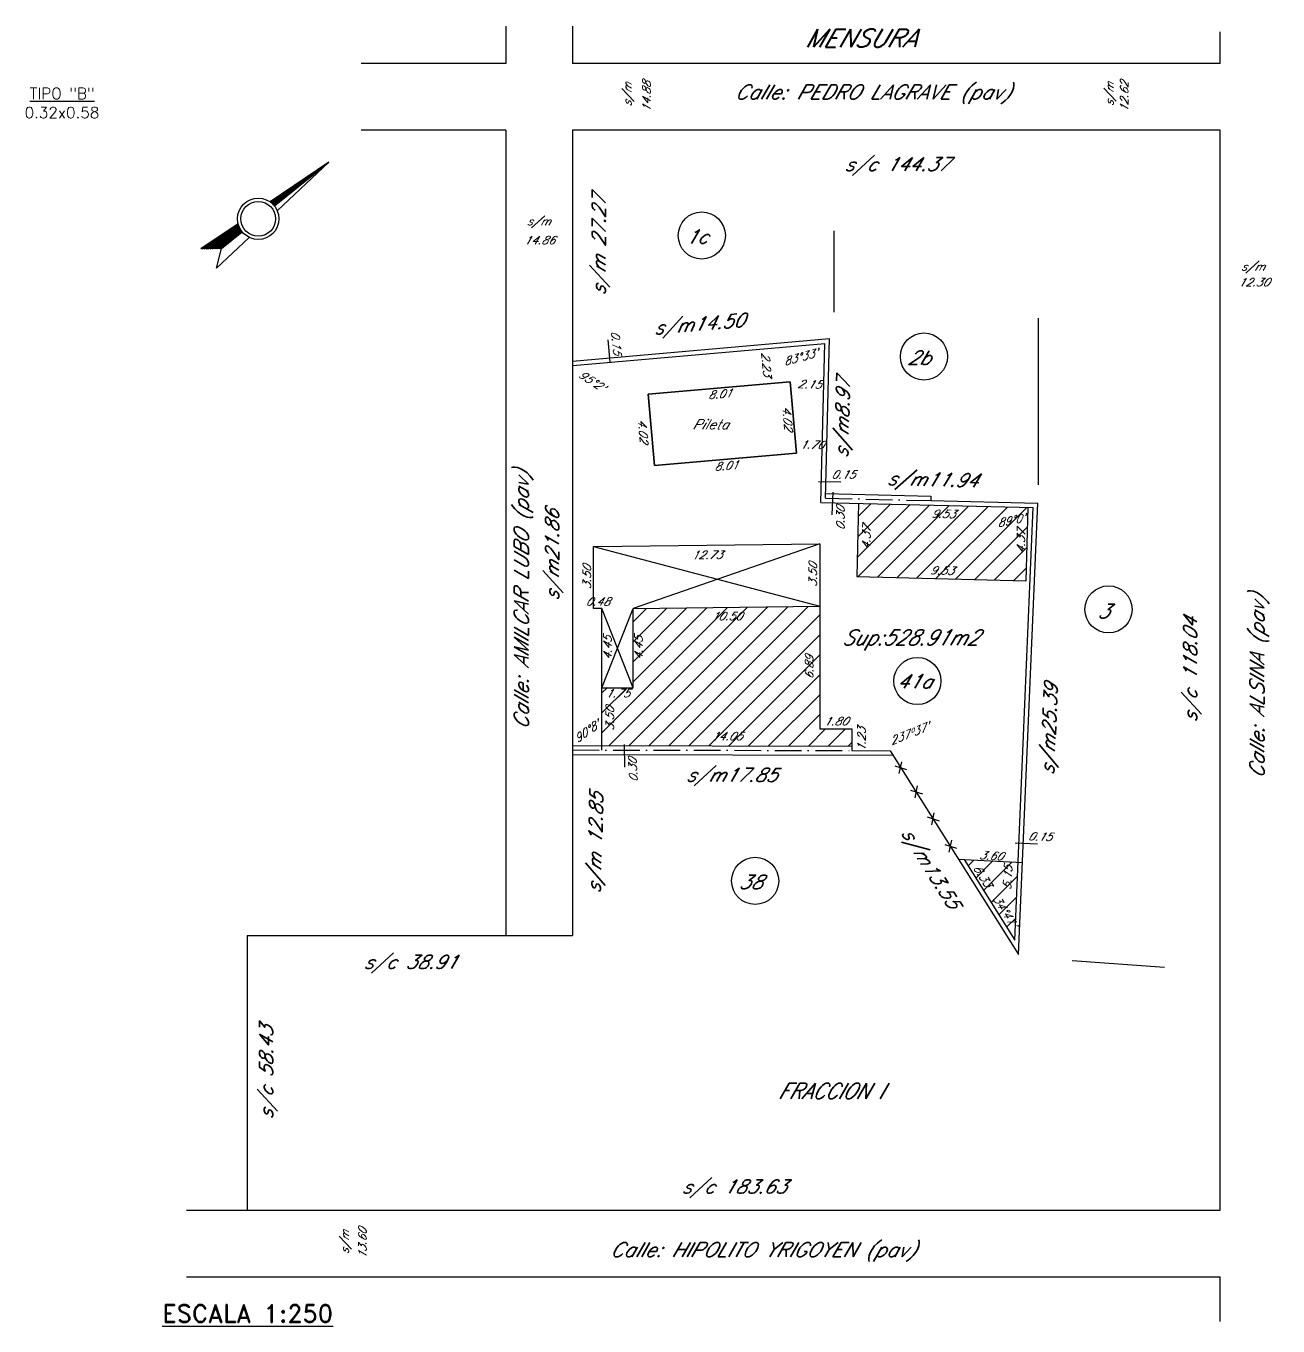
# Model space of a CAD drawing. Extents: x -151 to 409, y 412 to 712.
# Drawn here: x -150.5 to 131, y 415.8 to 708.2 of the extents above; entities that cross this region are included whole.
import ezdxf

# ---------------------------------------------------------------- set-up
doc = ezdxf.new("R2010")
doc.units = 0
doc.linetypes.add('ACAD_ISO10W100', pattern=[18, 12, -3, 0, -3])
doc.layers.get('0').update_dxf_attribs({"linetype": 'CONTINUOUS'})
doc.layers.get('Defpoints').update_dxf_attribs({"linetype": 'CONTINUOUS'})
for name, color, linetype in [('01', 1, 'CONTINUOUS'), ('02', 2, 'CONTINUOUS'), ('03', 3, 'CONTINUOUS'), ('05', 7, 'CONTINUOUS'), ('06', 5, 'CONTINUOUS'), ('Accesiones 0', 1, 'CONTINUOUS'), ('CARATULA', 7, 'CONTINUOUS'), ('cotas edificio', 3, 'CONTINUOUS'), ('Mensura', 7, 'CONTINUOUS')]:
    doc.layers.add(name, color=color, linetype=linetype)
doc.styles.add('ROMAND', font='romand.shx', dxfattribs={"height": 4})
doc.styles.add('ROMANS', font='romans.shx', dxfattribs={"oblique": 30})
doc.dimstyles.new('edificio 250', dxfattribs={"dimtxt": 1.8, "dimasz": 0.18, "dimexe": 0.18, "dimexo": 0.0625, "dimgap": 0, "dimtad": 0, "dimlfac": 0.25, "dimzin": 0, "dimdsep": 46, "dimtxsty": 'ROMANS', "dimblk": 'NONE', "dimcen": 0.09, "dimse1": 1, "dimse2": 1, "dimsd1": 1, "dimsd2": 1, "dimclrd": 2, "dimclre": 1, "dimclrt": 3, "dimaunit": 1, "dimadec": 1, "dimazin": 0, "dimtfac": 1, "dimtix": 1, "dimtofl": 0, "dimtmove": 2, "dimatfit": 3, "dimfxl": 0.18, "dimtolj": 1, "dimtzin": 0, "dimlwd": -1, "dimarcsym": 0})
doc.dimstyles.new('mensura 250', dxfattribs={"dimtxt": 3, "dimasz": 0.18, "dimexe": 0.18, "dimexo": 0.0625, "dimgap": 0, "dimtad": 0, "dimlfac": 0.25, "dimzin": 0, "dimdsep": 46, "dimtxsty": 'ROMANS', "dimblk": 'NONE', "dimcen": 0.09, "dimse1": 1, "dimse2": 1, "dimsd1": 1, "dimsd2": 1, "dimclrd": 2, "dimclre": 1, "dimclrt": 7, "dimaunit": 1, "dimadec": 1, "dimazin": 0, "dimtfac": 1, "dimtix": 1, "dimtofl": 0, "dimtmove": 2, "dimatfit": 3, "dimfxl": 0.18, "dimtolj": 1, "dimtzin": 0, "dimlwd": -1, "dimarcsym": 0})

# ---------------------------------------------------------------- blocks, each defined once
blk = doc.blocks.new('*X20')
at = {"color": 0}
for p, q in [((33.885, 36.926), (34.729, 37.77)), ((33.904, 36.909), (34.967, 37.972)), ((34.705, 37.703), (34.68, 37.728)), ((34.701, 37.742), (34.699, 37.744)), ((34.74, 37.738), (34.718, 37.76)), ((34.776, 37.773), (34.756, 37.793)), ((34.811, 37.809), (34.795, 37.825)), ((34.847, 37.844), (34.833, 37.858)), ((34.882, 37.879), (34.871, 37.89)), ((34.917, 37.915), (34.909, 37.923)), ((34.953, 37.95), (34.947, 37.955)), ((34.988, 37.985), (34.986, 37.988)), ((33.866, 36.942), (34.492, 37.568)), ((34.383, 37.424), (34.355, 37.451)), ((34.422, 37.42), (34.392, 37.45)), ((34.418, 37.459), (34.393, 37.484)), ((34.458, 37.455), (34.427, 37.485)), ((34.454, 37.494), (34.432, 37.517)), ((34.493, 37.491), (34.463, 37.521)), ((34.489, 37.53), (34.47, 37.549)), ((34.528, 37.526), (34.498, 37.556)), ((34.524, 37.565), (34.508, 37.582)), ((34.564, 37.561), (34.533, 37.592)), ((34.56, 37.6), (34.546, 37.614)), ((34.599, 37.597), (34.569, 37.627)), ((34.595, 37.636), (34.584, 37.647)), ((34.634, 37.632), (34.604, 37.662)), ((34.631, 37.671), (34.623, 37.679)), ((34.67, 37.667), (34.642, 37.695)), ((34.666, 37.706), (34.661, 37.712)), ((33.824, 36.971), (34.017, 37.164)), ((33.846, 36.957), (34.255, 37.366)), ((34.012, 37.123), (33.992, 37.143)), ((34.065, 37.105), (34.021, 37.15)), ((34.047, 37.158), (34.03, 37.175)), ((34.1, 37.141), (34.056, 37.185)), ((34.083, 37.194), (34.069, 37.208)), ((34.104, 37.102), (34.074, 37.132)), ((34.136, 37.176), (34.091, 37.22)), ((34.118, 37.229), (34.107, 37.24)), ((34.139, 37.137), (34.109, 37.167)), ((34.171, 37.211), (34.127, 37.256)), ((34.175, 37.172), (34.144, 37.203)), ((34.153, 37.265), (34.145, 37.273)), ((34.206, 37.247), (34.164, 37.289)), ((34.21, 37.208), (34.18, 37.238)), ((34.189, 37.3), (34.183, 37.305)), ((34.242, 37.282), (34.202, 37.321)), ((34.245, 37.243), (34.215, 37.273)), ((34.224, 37.335), (34.221, 37.338)), ((34.277, 37.318), (34.241, 37.354)), ((34.281, 37.278), (34.25, 37.309)), ((34.312, 37.353), (34.279, 37.386)), ((34.316, 37.314), (34.286, 37.344)), ((34.348, 37.388), (34.317, 37.419)), ((34.352, 37.349), (34.321, 37.379)), ((34.387, 37.384), (34.357, 37.415)), ((33.87, 36.982), (33.839, 37.013)), ((33.888, 36.929), (33.844, 36.973)), ((33.906, 37.017), (33.878, 37.045)), ((33.923, 36.964), (33.879, 37.008)), ((33.927, 36.925), (33.897, 36.955)), ((33.959, 36.999), (33.915, 37.044)), ((33.941, 37.052), (33.916, 37.078)), ((33.963, 36.96), (33.932, 36.991)), ((33.994, 37.035), (33.95, 37.079)), ((33.976, 37.088), (33.954, 37.11)), ((33.998, 36.996), (33.968, 37.026)), ((34.03, 37.07), (33.985, 37.114)), ((34.033, 37.031), (34.003, 37.061)), ((34.069, 37.066), (34.038, 37.097)), ((32.491, 35.779), (33.068, 36.356)), ((32.532, 35.784), (33.148, 36.4)), ((32.573, 35.79), (33.159, 36.376)), ((32.613, 35.795), (33.171, 36.353)), ((32.654, 35.801), (33.184, 36.33)), ((32.695, 35.806), (33.198, 36.309)), ((32.736, 35.812), (33.213, 36.289)), ((32.777, 35.817), (33.229, 36.269)), ((32.987, 36.239), (32.961, 36.265)), ((33.04, 36.222), (32.995, 36.266)), ((33.022, 36.275), (32.999, 36.297)), ((33.075, 36.257), (33.031, 36.301)), ((33.057, 36.31), (33.037, 36.33)), ((33.11, 36.292), (33.066, 36.336)), ((33.093, 36.345), (33.075, 36.362)), ((33.128, 36.239), (33.084, 36.283)), ((33.146, 36.328), (33.101, 36.372)), ((33.128, 36.381), (33.114, 36.395)), ((33.163, 36.275), (33.119, 36.319)), ((33.151, 36.393), (33.137, 36.407)), ((33.181, 36.222), (33.137, 36.266)), ((33.193, 36.315), (33.154, 36.354)), ((33.216, 36.257), (33.172, 36.301)), ((32.45, 35.773), (32.831, 36.154)), ((32.668, 35.921), (32.624, 35.965)), ((32.651, 35.974), (32.636, 35.989)), ((32.704, 35.956), (32.659, 36.001)), ((32.686, 36.009), (32.674, 36.021)), ((32.739, 35.992), (32.695, 36.036)), ((32.721, 36.045), (32.713, 36.054)), ((32.757, 35.939), (32.713, 35.983)), ((32.774, 36.027), (32.732, 36.07)), ((32.792, 35.974), (32.748, 36.018)), ((32.757, 36.08), (32.751, 36.086)), ((32.81, 35.921), (32.766, 35.965)), ((32.81, 36.062), (32.77, 36.102)), ((32.827, 36.009), (32.783, 36.054)), ((32.792, 36.115), (32.789, 36.119)), ((32.845, 35.956), (32.801, 36.001)), ((32.845, 36.098), (32.808, 36.135)), ((32.818, 35.823), (33.246, 36.251)), ((32.863, 36.045), (32.819, 36.089)), ((32.827, 36.151), (32.827, 36.151)), ((32.88, 35.992), (32.836, 36.036)), ((32.88, 36.133), (32.846, 36.167)), ((32.898, 36.08), (32.854, 36.124)), ((32.898, 35.939), (32.854, 35.983)), ((32.916, 36.027), (32.872, 36.071)), ((32.916, 36.169), (32.884, 36.2)), ((32.933, 36.115), (32.889, 36.16)), ((32.933, 35.974), (32.889, 36.018)), ((32.951, 36.062), (32.907, 36.107)), ((32.937, 35.935), (32.907, 35.965)), ((32.951, 36.204), (32.923, 36.232)), ((32.969, 36.151), (32.925, 36.195)), ((32.969, 36.009), (32.925, 36.054)), ((32.987, 36.098), (32.942, 36.142)), ((32.973, 35.97), (32.942, 36.001)), ((33.004, 36.186), (32.96, 36.23)), ((33.004, 36.045), (32.96, 36.089)), ((33.022, 36.133), (32.978, 36.177)), ((33.008, 36.006), (32.978, 36.036)), ((33.04, 36.08), (32.995, 36.124)), ((33.057, 36.169), (33.013, 36.213)), ((33.043, 36.041), (33.013, 36.071)), ((33.075, 36.115), (33.031, 36.16)), ((33.093, 36.204), (33.048, 36.248)), ((33.079, 36.076), (33.048, 36.107)), ((33.11, 36.151), (33.066, 36.195)), ((33.114, 36.112), (33.084, 36.142)), ((33.146, 36.186), (33.101, 36.23)), ((33.149, 36.147), (33.119, 36.177)), ((33.185, 36.182), (33.154, 36.213)), ((33.22, 36.218), (33.19, 36.248)), ((32.43, 35.771), (32.407, 35.793)), ((32.409, 35.768), (32.593, 35.952)), ((32.474, 35.797), (32.445, 35.826)), ((32.461, 35.775), (32.447, 35.788)), ((32.509, 35.833), (32.483, 35.859)), ((32.523, 35.783), (32.483, 35.824)), ((32.562, 35.815), (32.518, 35.859)), ((32.545, 35.868), (32.522, 35.891)), ((32.554, 35.787), (32.536, 35.806)), ((32.598, 35.85), (32.553, 35.895)), ((32.58, 35.903), (32.56, 35.924)), ((32.615, 35.797), (32.571, 35.841)), ((32.633, 35.886), (32.589, 35.93)), ((32.615, 35.939), (32.598, 35.956)), ((32.651, 35.833), (32.606, 35.877)), ((32.648, 35.8), (32.624, 35.824)), ((32.686, 35.868), (32.642, 35.912)), ((32.704, 35.815), (32.659, 35.859)), ((32.721, 35.903), (32.677, 35.948)), ((32.679, 35.804), (32.677, 35.806)), ((32.739, 35.85), (32.695, 35.895)), ((32.741, 35.813), (32.713, 35.841)), ((32.774, 35.886), (32.73, 35.93)), ((32.792, 35.833), (32.748, 35.877)), ((32.772, 35.817), (32.766, 35.824)), ((32.827, 35.868), (32.783, 35.912)), ((32.831, 35.829), (32.801, 35.859)), ((32.863, 35.903), (32.819, 35.948)), ((32.867, 35.864), (32.836, 35.895)), ((32.902, 35.9), (32.872, 35.93))]:
    blk.add_line(p, q, dxfattribs=at)
blk = doc.blocks.new('*X19')
at = {"color": 0}
for p, q in [((33.904, 36.909), (34.967, 37.972)), ((34.692, 37.698), (34.67, 37.72)), ((34.74, 37.738), (34.718, 37.76)), ((34.781, 37.786), (34.766, 37.801)), ((34.829, 37.826), (34.814, 37.842)), ((34.869, 37.874), (34.861, 37.882)), ((34.917, 37.915), (34.909, 37.923)), ((34.958, 37.963), (34.957, 37.964)), ((35.006, 38.003), (35.005, 38.004)), ((33.856, 36.949), (34.373, 37.467)), ((34.427, 37.432), (34.384, 37.476)), ((34.475, 37.473), (34.449, 37.499)), ((34.516, 37.521), (34.479, 37.557)), ((34.564, 37.561), (34.538, 37.587)), ((34.604, 37.609), (34.575, 37.638)), ((34.652, 37.65), (34.626, 37.676)), ((34.074, 37.079), (34.002, 37.151)), ((34.122, 37.119), (34.096, 37.145)), ((34.162, 37.167), (34.097, 37.232)), ((34.21, 37.208), (34.184, 37.234)), ((34.25, 37.256), (34.193, 37.313)), ((34.299, 37.296), (34.273, 37.322)), ((34.339, 37.344), (34.288, 37.395)), ((34.387, 37.384), (34.361, 37.41)), ((33.835, 36.964), (33.811, 36.988)), ((33.985, 36.991), (33.906, 37.07)), ((33.945, 36.943), (33.919, 36.968)), ((34.033, 37.031), (34.007, 37.057)), ((32.511, 35.782), (33.143, 36.413)), ((32.613, 35.795), (33.171, 36.353)), ((32.716, 35.809), (33.205, 36.299)), ((33.057, 36.239), (32.999, 36.297)), ((33.19, 36.195), (33.079, 36.306)), ((33.146, 36.328), (33.095, 36.379)), ((33.238, 36.235), (33.212, 36.261)), ((32.704, 35.886), (32.617, 35.972)), ((32.792, 35.974), (32.713, 36.054)), ((32.88, 36.062), (32.808, 36.135)), ((32.925, 35.93), (32.814, 36.04)), ((32.818, 35.823), (33.246, 36.251)), ((33.013, 36.018), (32.903, 36.129)), ((32.969, 36.151), (32.904, 36.216)), ((32.973, 35.97), (32.947, 35.996)), ((33.101, 36.107), (32.991, 36.217)), ((33.061, 36.059), (33.035, 36.085)), ((33.149, 36.147), (33.124, 36.173)), ((32.383, 35.764), (32.378, 35.769)), ((32.409, 35.768), (32.593, 35.952)), ((32.461, 35.775), (32.426, 35.81)), ((32.483, 35.841), (32.474, 35.85)), ((32.615, 35.797), (32.522, 35.891)), ((32.571, 35.93), (32.569, 35.932)), ((32.695, 35.806), (32.637, 35.864)), ((32.836, 35.841), (32.726, 35.952)), ((32.772, 35.817), (32.77, 35.819)), ((32.884, 35.882), (32.858, 35.908))]:
    blk.add_line(p, q, dxfattribs=at)
blk = doc.blocks.new('*D27')
at = {"layer": 'Defpoints', "color": 0, "transparency": 16777216}
for p in [(-26.48, 545.37), (-21.47, 545.23), (-27.61, 503.63)]:
    blk.add_point(p, dxfattribs=at)
at = {"layer": 'cotas edificio', "color": 7, "transparency": 16777216, "insert": (-22.04, 524.36), "char_height": 3, "attachment_point": 5, "rotation": 88.4424, "style": 'ROMANS'}
blk.add_mtext('\\A1;s/m 12.85', dxfattribs=at)
blk = doc.blocks.new('_None')
blk = doc.blocks.new('*D28')
at = {"layer": 'Defpoints', "color": 0, "transparency": 16777216}
for p in [(-27.62, 684.78), (-21.23, 684.78), (-27.62, 632.88)]:
    blk.add_point(p, dxfattribs=at)
at = {"layer": 'cotas edificio', "color": 7, "transparency": 16777216, "insert": (-21.23, 658.83), "char_height": 3, "attachment_point": 5, "rotation": 90, "style": 'ROMANS'}
blk.add_mtext('\\A1;s/m 27.27', dxfattribs=at)
blk = doc.blocks.new('*D29')
at = {"layer": 'Defpoints', "color": 0, "transparency": 16777216}
for p in [(-27.61, 684.78), (118.05, 684.78), (118.05, 676.62)]:
    blk.add_point(p, dxfattribs=at)
at = {"layer": 'cotas edificio', "color": 7, "transparency": 16777216, "insert": (45.22, 676.62), "char_height": 3, "attachment_point": 5, "style": 'ROMANS'}
blk.add_mtext('\\A1;s/c 144.37', dxfattribs=at)
blk = doc.blocks.new('*D30')
at = {"layer": 'Defpoints', "color": 0, "transparency": 16777216}
for p in [(-100.76, 503.63), (-27.61, 503.63), (-100.76, 497.21)]:
    blk.add_point(p, dxfattribs=at)
at = {"layer": 'cotas edificio', "color": 7, "transparency": 16777216, "insert": (-64.18, 497.21), "char_height": 3, "attachment_point": 5, "style": 'ROMANS'}
blk.add_mtext('\\A1;s/c 38.91', dxfattribs=at)
blk = doc.blocks.new('*D31')
at = {"layer": 'Defpoints', "color": 0, "transparency": 16777216}
for p in [(-100.76, 503.63), (-100.76, 441.87), (-95.99, 441.87)]:
    blk.add_point(p, dxfattribs=at)
at = {"layer": 'cotas edificio', "color": 7, "transparency": 16777216, "insert": (-95.99, 472.75), "char_height": 3, "attachment_point": 5, "rotation": 90, "style": 'ROMANS'}
blk.add_mtext('\\A1;s/c 58.43', dxfattribs=at)
blk = doc.blocks.new('*D32')
at = {"layer": 'Defpoints', "color": 0, "transparency": 16777216}
for p in [(118.05, 446.68), (-100.76, 441.87), (118.05, 441.87)]:
    blk.add_point(p, dxfattribs=at)
at = {"layer": 'cotas edificio', "color": 7, "transparency": 16777216, "insert": (8.64, 446.68), "char_height": 3, "attachment_point": 5, "style": 'ROMANS'}
blk.add_mtext('\\A1;s/c 183.63', dxfattribs=at)
blk = doc.blocks.new('*D33')
at = {"layer": 'Defpoints', "color": 0, "transparency": 16777216}
for p in [(118.05, 684.78), (111.8, 441.87), (118.05, 441.87)]:
    blk.add_point(p, dxfattribs=at)
at = {"layer": 'cotas edificio', "color": 7, "transparency": 16777216, "insert": (111.8, 563.32), "char_height": 3, "attachment_point": 5, "rotation": 90, "style": 'ROMANS'}
blk.add_mtext('\\A1;s/c 118.04', dxfattribs=at)
blk = doc.blocks.new('*D35')
at = {"layer": 'Defpoints', "color": 0, "transparency": 16777216}
for p in [(-27.61, 699.78), (-10.97, 699.78), (-27.61, 684.78)]:
    blk.add_point(p, dxfattribs=at)
at = {"layer": 'cotas edificio', "color": 3, "transparency": 16777216, "insert": (-10.97, 692.28), "char_height": 1.8, "attachment_point": 5, "rotation": 90, "style": 'ROMANS'}
blk.add_mtext('\\A1;14.88', dxfattribs=at)
blk = doc.blocks.new('*D36')
at = {"layer": 'Defpoints', "color": 0, "transparency": 16777216}
for p in [(-100.76, 441.87), (-100.76, 426.87), (-74.88, 426.87)]:
    blk.add_point(p, dxfattribs=at)
at = {"layer": 'cotas edificio', "color": 3, "transparency": 16777216, "insert": (-74.88, 434.37), "char_height": 1.8, "attachment_point": 5, "rotation": 90, "style": 'ROMANS'}
blk.add_mtext('\\A1;13.60', dxfattribs=at)
blk = doc.blocks.new('*D37')
at = {"layer": 'Defpoints', "color": 0, "transparency": 16777216}
for p in [(118.05, 684.78), (133.05, 684.78), (133.05, 650.57)]:
    blk.add_point(p, dxfattribs=at)
at = {"layer": 'cotas edificio', "color": 3, "transparency": 16777216, "insert": (125.55, 650.57), "char_height": 1.8, "attachment_point": 5, "style": 'ROMANS'}
blk.add_mtext('\\A1;12.30', dxfattribs=at)
blk = doc.blocks.new('*D54')
at = {"layer": 'Defpoints', "color": 0, "transparency": 16777216}
for p in [(-27.61, 632.84), (-31.7, 545.4), (-27.61, 545.4)]:
    blk.add_point(p, dxfattribs=at)
at = {"layer": 'Mensura', "color": 7, "transparency": 16777216, "insert": (-31.7, 589.12), "char_height": 3, "attachment_point": 5, "rotation": 90, "style": 'ROMANS'}
blk.add_mtext('\\A1;s/m21.86', dxfattribs=at)
blk = doc.blocks.new('*D55')
at = {"layer": 'Defpoints', "color": 0, "transparency": 16777216}
for p in [(-28.08, 638.16), (30.17, 637.92), (-27.61, 632.84)]:
    blk.add_point(p, dxfattribs=at)
at = {"layer": 'Mensura', "color": 7, "transparency": 16777216, "insert": (0.81, 640.7), "char_height": 3, "attachment_point": 5, "rotation": 5.0251, "style": 'ROMANS'}
blk.add_mtext('\\A1;s/m14.50', dxfattribs=at)
blk = doc.blocks.new('*D56')
at = {"layer": 'Defpoints', "color": 0, "transparency": 16777216}
for p in [(30.17, 637.92), (29.27, 602.06), (33.08, 601.96)]:
    blk.add_point(p, dxfattribs=at)
at = {"layer": 'Mensura', "color": 7, "transparency": 16777216, "insert": (33.53, 619.9), "char_height": 3, "attachment_point": 5, "rotation": 88.5708, "style": 'ROMANS'}
blk.add_mtext('\\A1;s/m8.97', dxfattribs=at)
blk = doc.blocks.new('*D57')
at = {"layer": 'Defpoints', "color": 0, "transparency": 16777216}
for p in [(21.32, 628.19), (-10.6, 625.39), (-10.48, 624.02)]:
    blk.add_point(p, dxfattribs=at)
at = {"layer": 'cotas edificio', "color": 3, "transparency": 16777216, "insert": (5.48, 625.42), "char_height": 1.8, "attachment_point": 5, "rotation": 5.0251, "style": 'ROMANS'}
blk.add_mtext('\\A1;8.01', dxfattribs=at)
blk = doc.blocks.new('*D58')
at = {"layer": 'Defpoints', "color": 0, "transparency": 16777216}
for p in [(22.73, 612.17), (-9.19, 609.37), (22.86, 610.7)]:
    blk.add_point(p, dxfattribs=at)
at = {"layer": 'cotas edificio', "color": 3, "transparency": 16777216, "insert": (6.9, 609.3), "char_height": 1.8, "attachment_point": 5, "rotation": 5.0251, "style": 'ROMANS'}
blk.add_mtext('\\A1;8.01', dxfattribs=at)
blk = doc.blocks.new('*D59')
at = {"layer": 'Defpoints', "color": 0, "transparency": 16777216}
for p in [(-10.6, 625.39), (-11.03, 609.21), (-9.19, 609.37)]:
    blk.add_point(p, dxfattribs=at)
at = {"layer": 'cotas edificio', "color": 3, "transparency": 16777216, "insert": (-11.74, 617.21), "char_height": 1.8, "attachment_point": 5, "rotation": 275.0251, "style": 'ROMANS'}
blk.add_mtext('\\A1;4.02', dxfattribs=at)
blk = doc.blocks.new('*D60')
at = {"layer": 'Defpoints', "color": 0, "transparency": 16777216}
for p in [(21.32, 628.19), (21.43, 612.06), (22.73, 612.17)]:
    blk.add_point(p, dxfattribs=at)
at = {"layer": 'cotas edificio', "color": 3, "transparency": 16777216, "insert": (20.73, 620.07), "char_height": 1.8, "attachment_point": 5, "rotation": 275.0251, "style": 'ROMANS'}
blk.add_mtext('\\A1;4.02', dxfattribs=at)
blk = doc.blocks.new('*D61')
at = {"layer": 'Defpoints', "color": 0, "transparency": 16777216}
for p in [(-22.93, 591.18), (27.99, 591.72), (-22.91, 588.99)]:
    blk.add_point(p, dxfattribs=at)
at = {"layer": 'cotas edificio', "color": 3, "transparency": 16777216, "insert": (2.55, 589.26), "char_height": 1.8, "attachment_point": 5, "rotation": 0.607, "style": 'ROMANS'}
blk.add_mtext('\\A1;12.73', dxfattribs=at)
blk = doc.blocks.new('*D62')
at = {"layer": 'Defpoints', "color": 0, "transparency": 16777216}
for p in [(-24.37, 591.18), (-22.93, 591.18), (-22.93, 577.18)]:
    blk.add_point(p, dxfattribs=at)
at = {"layer": 'cotas edificio', "color": 3, "transparency": 16777216, "insert": (-24.37, 584.18), "char_height": 1.8, "attachment_point": 5, "rotation": 89.9999, "style": 'ROMANS'}
blk.add_mtext('\\A1;3.50', dxfattribs=at)
blk = doc.blocks.new('*D63')
at = {"layer": 'Defpoints', "color": 0, "transparency": 16777216}
for p in [(-22.93, 578.78), (-22.93, 577.18), (-21.01, 577.18)]:
    blk.add_point(p, dxfattribs=at)
at = {"layer": 'cotas edificio', "color": 3, "transparency": 16777216, "insert": (-21.97, 578.78), "char_height": 1.8, "attachment_point": 5, "rotation": 359.9999, "style": 'ROMANS'}
blk.add_mtext('\\A1;0.48', dxfattribs=at)
blk = doc.blocks.new('*D64')
at = {"layer": 'Defpoints', "color": 0, "transparency": 16777216}
for p in [(-14.01, 577.18), (27.98, 577.72), (28.01, 575.74)]:
    blk.add_point(p, dxfattribs=at)
at = {"layer": 'cotas edificio', "color": 3, "transparency": 16777216, "insert": (7.01, 575.47), "char_height": 1.8, "attachment_point": 5, "rotation": 0.7359, "style": 'ROMANS'}
blk.add_mtext('\\A1;10.50', dxfattribs=at)
blk = doc.blocks.new('*D65')
at = {"layer": 'Defpoints', "color": 0, "transparency": 16777216}
for p in [(27.99, 591.72), (26.41, 577.72), (27.99, 577.72)]:
    blk.add_point(p, dxfattribs=at)
at = {"layer": 'cotas edificio', "color": 3, "transparency": 16777216, "insert": (26.41, 584.72), "char_height": 1.8, "attachment_point": 5, "rotation": 89.9999, "style": 'ROMANS'}
blk.add_mtext('\\A1;3.50', dxfattribs=at)
blk = doc.blocks.new('*D66')
at = {"layer": 'Defpoints', "color": 0, "transparency": 16777216}
for p in [(-14.01, 577.18), (-12.78, 577.18), (-14.01, 559.38)]:
    blk.add_point(p, dxfattribs=at)
at = {"layer": 'cotas edificio', "color": 3, "transparency": 16777216, "insert": (-12.78, 568.28), "char_height": 1.8, "attachment_point": 5, "rotation": 89.9999, "style": 'ROMANS'}
blk.add_mtext('\\A1;4.45', dxfattribs=at)
blk = doc.blocks.new('*D67')
at = {"layer": 'Defpoints', "color": 0, "transparency": 16777216}
for p in [(-21.01, 577.18), (-21.01, 559.38), (-19.73, 559.38)]:
    blk.add_point(p, dxfattribs=at)
at = {"layer": 'cotas edificio', "color": 3, "transparency": 16777216, "insert": (-19.73, 568.28), "char_height": 1.8, "attachment_point": 5, "rotation": 89.9999, "style": 'ROMANS'}
blk.add_mtext('\\A1;4.45', dxfattribs=at)
blk = doc.blocks.new('*D68')
at = {"layer": 'Defpoints', "color": 0, "transparency": 16777216}
for p in [(-21.01, 559.38), (-14.01, 559.38), (-21.01, 558.13)]:
    blk.add_point(p, dxfattribs=at)
at = {"layer": 'cotas edificio', "color": 3, "transparency": 16777216, "insert": (-17.51, 558.13), "char_height": 1.8, "attachment_point": 5, "rotation": 359.9999, "style": 'ROMANS'}
blk.add_mtext('\\A1;1.75', dxfattribs=at)
blk = doc.blocks.new('*D69')
at = {"layer": 'Defpoints', "color": 0, "transparency": 16777216}
for p in [(-21.01, 559.38), (-21.01, 545.38), (-19.24, 545.38)]:
    blk.add_point(p, dxfattribs=at)
at = {"layer": 'cotas edificio', "color": 3, "transparency": 16777216, "insert": (-19.24, 552.38), "char_height": 1.8, "attachment_point": 5, "rotation": 90, "style": 'ROMANS'}
blk.add_mtext('\\A1;3.50', dxfattribs=at)
blk = doc.blocks.new('*D70')
at = {"layer": 'Defpoints', "color": 0, "transparency": 16777216}
for p in [(27.99, 577.72), (25.62, 550.16), (27.99, 550.16)]:
    blk.add_point(p, dxfattribs=at)
at = {"layer": 'cotas edificio', "color": 3, "transparency": 16777216, "insert": (25.62, 563.94), "char_height": 1.8, "attachment_point": 5, "rotation": 89.9999, "style": 'ROMANS'}
blk.add_mtext('\\A1;6.89', dxfattribs=at)
blk = doc.blocks.new('*D71')
at = {"layer": 'Defpoints', "color": 0, "transparency": 16777216}
for p in [(27.99, 550.16), (35.19, 551.84), (35.19, 550.16)]:
    blk.add_point(p, dxfattribs=at)
at = {"layer": 'cotas edificio', "color": 3, "transparency": 16777216, "insert": (31.59, 551.84), "char_height": 1.8, "attachment_point": 5, "rotation": 359.9999, "style": 'ROMANS'}
blk.add_mtext('\\A1;1.80', dxfattribs=at)
blk = doc.blocks.new('*D72')
at = {"layer": 'Defpoints', "color": 0, "transparency": 16777216}
for p in [(35.19, 550.16), (35.19, 545.25), (37.39, 545.25)]:
    blk.add_point(p, dxfattribs=at)
at = {"layer": 'cotas edificio', "color": 3, "transparency": 16777216, "insert": (37.39, 547.7), "char_height": 1.8, "attachment_point": 5, "rotation": 89.9999, "style": 'ROMANS'}
blk.add_mtext('\\A1;1.23', dxfattribs=at)
blk = doc.blocks.new('*D73')
at = {"layer": 'Defpoints', "color": 0, "transparency": 16777216}
for p in [(-21.01, 548.52), (-21.01, 545.25), (35.19, 545.25)]:
    blk.add_point(p, dxfattribs=at)
at = {"layer": 'cotas edificio', "color": 3, "transparency": 16777216, "insert": (7.09, 548.52), "char_height": 1.8, "attachment_point": 5, "rotation": 359.9999, "style": 'ROMANS'}
blk.add_mtext('\\A1;14.05', dxfattribs=at)
blk = doc.blocks.new('*D74')
at = {"layer": 'Defpoints', "color": 0, "transparency": 16777216}
for p in [(36.75, 601.87), (74.86, 600.92), (74.78, 598.03)]:
    blk.add_point(p, dxfattribs=at)
at = {"layer": 'cotas edificio', "color": 3, "transparency": 16777216, "insert": (55.73, 598.5), "char_height": 1.8, "attachment_point": 5, "rotation": 358.5708, "style": 'ROMANS'}
blk.add_mtext('\\A1;9.53', dxfattribs=at)
blk = doc.blocks.new('*D75')
at = {"layer": 'Defpoints', "color": 0, "transparency": 16777216}
for p in [(59.21, 520.79), (73.65, 521.22), (73.58, 519.98)]:
    blk.add_point(p, dxfattribs=at)
at = {"layer": 'cotas edificio', "color": 3, "transparency": 16777216, "insert": (66.47, 521.63), "char_height": 1.8, "attachment_point": 5, "rotation": 356.7451, "style": 'ROMANS'}
blk.add_mtext('\\A1;3.60', dxfattribs=at)
blk = doc.blocks.new('*D76')
at = {"layer": 'Defpoints', "color": 0, "transparency": 16777216}
for p in [(70.82, 526.91), (73.38, 526.77), (72.21, 506.2)]:
    blk.add_point(p, dxfattribs=at)
at = {"layer": 'cotas edificio', "color": 3, "transparency": 16777216, "insert": (70.23, 516.63), "char_height": 1.8, "attachment_point": 5, "rotation": 86.7451, "style": 'ROMANS'}
blk.add_mtext('\\A1;5.15', dxfattribs=at)
blk = doc.blocks.new('*D77')
at = {"layer": 'Defpoints', "color": 0, "transparency": 16777216}
for p in [(-27.61, 545.44), (43.79, 545.23), (43.77, 539.18)]:
    blk.add_point(p, dxfattribs=at)
at = {"layer": 'Mensura', "color": 7, "transparency": 16777216, "insert": (8.07, 539.29), "char_height": 3, "attachment_point": 5, "rotation": 359.8264, "style": 'ROMANS'}
blk.add_mtext('\\A1;s/m17.85', dxfattribs=at)
blk = doc.blocks.new('*D78')
at = {"layer": 'Defpoints', "color": 0, "transparency": 16777216}
for p in [(43.79, 545.23), (72.71, 499.4), (66.94, 495.76)]:
    blk.add_point(p, dxfattribs=at)
at = {"layer": 'Mensura', "color": 7, "transparency": 16777216, "insert": (52.48, 518.67), "char_height": 3, "attachment_point": 5, "rotation": 302.2527, "style": 'ROMANS'}
blk.add_mtext('\\A1;s/m13.55', dxfattribs=at)
blk = doc.blocks.new('*D79')
at = {"layer": 'Defpoints', "color": 0, "transparency": 16777216}
for p in [(77.02, 600.86), (72.71, 499.39), (77.89, 499.17)]:
    blk.add_point(p, dxfattribs=at)
at = {"layer": 'Mensura', "color": 7, "transparency": 16777216, "insert": (80.04, 549.91), "char_height": 3, "attachment_point": 5, "rotation": 87.5697, "style": 'ROMANS'}
blk.add_mtext('\\A1;s/m25.39', dxfattribs=at)
blk = doc.blocks.new('*D80')
at = {"layer": 'Defpoints', "color": 0, "transparency": 16777216}
for p in [(77.12, 605.15), (29.27, 602.06), (77.02, 600.86)]:
    blk.add_point(p, dxfattribs=at)
at = {"layer": 'Mensura', "color": 7, "transparency": 16777216, "insert": (53.25, 605.75), "char_height": 3, "attachment_point": 5, "rotation": 358.5708, "style": 'ROMANS'}
blk.add_mtext('\\A1;s/m11.94', dxfattribs=at)
blk = doc.blocks.new('*D81')
at = {"layer": 'Defpoints', "color": 0, "transparency": 16777216}
for p in [(15.59, 636.64), (20.54, 637.08), (21.32, 628.19)]:
    blk.add_point(p, dxfattribs=at)
at = {"layer": '02', "color": 3, "transparency": 16777216, "insert": (15.98, 632.2), "char_height": 1.8, "attachment_point": 5, "rotation": 275.0251, "style": 'ROMANS'}
blk.add_mtext('\\A1;2.23', dxfattribs=at)
blk = doc.blocks.new('*D82')
at = {"layer": 'Defpoints', "color": 0, "transparency": 16777216}
for p in [(21.32, 628.19), (29.91, 627.54), (29.92, 627.98)]:
    blk.add_point(p, dxfattribs=at)
at = {"layer": '02', "color": 3, "transparency": 16777216, "insert": (25.61, 627.64), "char_height": 1.8, "attachment_point": 5, "rotation": 358.5708, "style": 'ROMANS'}
blk.add_mtext('\\A1;2.15', dxfattribs=at)
blk = doc.blocks.new('*D83')
at = {"layer": 'Defpoints', "color": 0, "transparency": 16777216}
for p in [(22.73, 612.17), (29.52, 612), (29.57, 613.96)]:
    blk.add_point(p, dxfattribs=at)
at = {"layer": '02', "color": 3, "transparency": 16777216, "insert": (26.17, 614.04), "char_height": 1.8, "attachment_point": 5, "rotation": 358.5708, "style": 'ROMANS'}
blk.add_mtext('\\A1;1.70', dxfattribs=at)

msp = doc.modelspace()

# ---------------------------------------------------------------- hatches: boundary and pattern name
at = {"layer": '01'}
h = msp.add_hatch(dxfattribs=at)
h.set_pattern_fill('ANSI31', color=256, style=0)
h.paths.add_polyline_path([(36.724, 600.869), (36.312, 584.395), (74.421, 583.444), (74.832, 599.919)])
h.paths.add_polyline_path([(51.694, 597.314), (58.078, 597.154), (59.631, 599.696), (53.248, 599.855)], flags=24)
h.paths.add_polyline_path([(66.851, 594.857), (73.784, 596.249), (74.862, 599.447), (67.929, 598.054)], flags=9)
h.paths.add_polyline_path([(74.404, 588.075), (74.564, 594.459), (72.022, 596.012), (71.863, 589.628)], flags=24)
h.paths.add_polyline_path([(51.376, 584.564), (57.76, 584.404), (59.313, 586.946), (52.929, 587.105)], flags=24)
h.paths.add_polyline_path([(39.651, 588.942), (39.81, 595.326), (37.268, 596.879), (37.109, 590.495)], flags=24)
h = msp.add_hatch(dxfattribs=at)
h.set_pattern_fill('ANSI31', color=256, style=0)
h.paths.add_polyline_path([(27.987, 577.721), (-14.013, 577.181), (-14.013, 559.381), (-21.013, 559.381), (-21.013, 559.381), (-21.013, 546.381), (35.187, 546.248), (35.187, 550.161), (27.987, 550.161)])
h = msp.add_hatch(dxfattribs=at)
h.set_pattern_fill('ANSI31', color=256, style=0)
h.paths.add_polyline_path([(60.433, 520.725), (71.846, 502.638), (72.585, 520.034)])
h.paths.add_polyline_path([(71.296, 512.62), (71.659, 518.996), (69.168, 520.629), (68.806, 514.253)], flags=24)
h.paths.add_polyline_path([(65.645, 512.962), (70.431, 505.594), (73.801, 505.771), (69.015, 513.139)], flags=9)
h.paths.add_polyline_path([(61.357, 519.815), (64.719, 514.487), (67.695, 514.604), (64.333, 519.932)], flags=24)

# ---------------------------------------------------------------- linework, layer by layer
at = {"layer": '02'}
for p, q in [((-19.678, 637.601), (-19.236, 632.577)), ((-27.523, 631.848), (29.138, 636.83)), ((28.247, 601.081), (29.138, 636.83)), ((27.702, 605.74), (32.745, 605.667)), ((29.296, 603.055), (52.972, 602.465)), ((30.903, 603.344), (30.722, 598.303)), ((52.972, 602.465), (52.947, 601.465)), ((28.247, 601.081), (75.974, 599.89)), ((71.846, 502.638), (75.974, 599.89)), ((-27.613, 544.397), (44.421, 544.226)), ((-27.609, 546.397), (35.187, 546.248)), ((-16.026, 546.589), (-15.948, 541.545)), ((44.855, 541.826), (47.509, 540.986)), ((46.355, 542.749), (45.795, 540.081)), ((48.409, 536.384), (51.063, 535.545)), ((49.908, 537.308), (49.348, 534.64)), ((52.159, 530.324), (54.814, 529.485)), ((53.659, 531.247), (53.099, 528.58)), ((56.105, 524.152), (58.759, 523.313)), ((57.605, 525.076), (57.045, 522.408)), ((71.889, 524.524), (76.926, 524.255)), ((60.433, 520.725), (71.846, 502.638))]:
    msp.add_line(p, q, dxfattribs=at)
msp.add_circle((-98.291, 664.847), 3.916, dxfattribs=at)
at = {"layer": '03'}
for p, q in [((-42.611, 708.21), (-42.611, 699.778)), ((-27.611, 708.21), (-27.611, 699.778)), ((118.045, 699.778), (118.045, 706.915)), ((-42.611, 699.778), (-75.138, 699.778)), ((118.045, 699.778), (-27.611, 699.778)), ((-42.611, 684.778), (-75.138, 684.778)), ((-42.611, 684.778), (-42.611, 503.629)), ((-27.611, 684.778), (-27.611, 503.629)), ((118.045, 684.778), (-27.611, 684.778)), ((118.045, 441.871), (118.045, 684.778)), ((-82.421, 677.598), (-95.606, 668.645)), ((-94.665, 667.76), (-82.421, 677.598)), ((-82.421, 677.598), (-94.004, 666.651)), ((-102.811, 663.752), (-111.18, 658.069)), ((-106.58, 658.188), (-101.917, 661.934)), ((31.259, 643.849), (31.259, 662.137)), ((-106.58, 658.188), (-111.18, 658.069)), ((-100.335, 660.669), (-107.687, 653.721)), ((-107.687, 653.721), (-106.58, 658.188)), ((77.162, 604.986), (77.162, 642.481)), ((21.321, 628.192), (-10.596, 625.386)), ((-10.596, 625.386), (21.321, 628.192)), ((22.729, 612.174), (21.321, 628.192)), ((21.321, 628.192), (22.729, 612.174)), ((-10.596, 625.386), (-9.188, 609.368)), ((-9.188, 609.368), (-10.596, 625.386)), ((-9.188, 609.368), (22.729, 612.174)), ((22.729, 612.174), (-9.188, 609.368)), ((36.724, 600.869), (36.312, 584.395)), ((36.724, 600.869), (36.312, 584.395)), ((74.421, 583.444), (74.832, 599.919)), ((-22.933, 577.181), (-22.933, 591.181)), ((-22.93, 591.181), (27.987, 591.721)), ((-22.93, 591.181), (27.987, 577.721)), ((27.987, 591.721), (-14.013, 577.181)), ((27.987, 591.721), (27.987, 577.721)), ((36.312, 584.395), (74.421, 583.444)), ((36.312, 584.395), (74.421, 583.444)), ((-21.013, 577.181), (-22.933, 577.181)), ((-21.013, 559.381), (-21.013, 577.181)), ((-21.013, 559.381), (-14.013, 577.181)), ((-14.013, 559.381), (-21.013, 577.181)), ((-14.013, 577.181), (27.987, 577.721)), ((-14.013, 559.381), (-14.013, 577.181)), ((27.987, 577.721), (27.987, 550.161)), ((-21.013, 545.381), (-21.013, 559.381)), ((-21.013, 559.381), (-14.013, 559.381)), ((27.987, 550.161), (35.187, 550.161)), ((35.187, 550.161), (35.187, 545.248)), ((73.583, 519.977), (59.206, 520.795)), ((-100.757, 503.629), (-100.757, 441.871)), ((-100.757, 503.629), (-27.611, 503.629)), ((84.743, 498.044), (105.519, 496.548)), ((-114.439, 441.871), (118.045, 441.871)), ((-114.439, 426.871), (118.045, 426.871)), ((118.045, 416.827), (118.045, 426.871))]:
    msp.add_line(p, q, dxfattribs=at)
for centre, radius in [((-98.291, 664.847), 4.651), ((1.452, 661.091), 5.299), ((51.408, 633.868), 5.299), ((92.922, 577.005), 5.299), ((49.943, 560.895), 5.299), ((13.456, 515.947), 5.299)]:
    msp.add_circle(centre, radius, dxfattribs=at)
at = {"layer": 'Accesiones 0'}
msp.add_line((74.421, 583.444), (74.832, 599.919), dxfattribs=at)
at = {"layer": 'Mensura'}
for p, q in [((-27.611, 632.844), (30.166, 637.925)), ((29.271, 602.056), (30.166, 637.925)), ((-27.611, 632.844), (-27.611, 545.397)), ((52.947, 601.465), (77.016, 600.864)), ((72.709, 499.388), (77.016, 600.864)), ((35.187, 545.248), (43.789, 545.228)), ((43.789, 545.228), (72.71, 499.396))]:
    msp.add_line(p, q, dxfattribs=at)
at = {"layer": 'Mensura', "linetype": 'ACAD_ISO10W100', "ltscale": 0.5}
for p, q in [((29.271, 602.056), (52.947, 601.465)), ((-27.611, 545.397), (35.187, 545.248))]:
    msp.add_line(p, q, dxfattribs=at)

# ---------------------------------------------------------------- block references
at = {"layer": '03', "xscale": 10.00000000000012, "yscale": 10.00000000000012, "zscale": 10.00000000000012, "rotation": 353.7786479895836}
for name in ['*X19', '*X20']:
    msp.add_blockref(name, (-471.736, 337.63), dxfattribs=at)

# ---------------------------------------------------------------- texts
at = {"layer": '03', "style": 'ROMANS', "oblique": 30}
for s, height, p in [('Calle: PEDRO LAGRAVE (pav)', 3.21443, (8.838, 691.752)), ('Pileta', 2.2, (-0.709, 617.505)), ('Calle: HIPOLITO YRIGOYEN (pav)', 3.21443, (-19.222, 431.4))]:
    msp.add_text(s, height=height, dxfattribs=at).set_placement(p)
for s, p in [('Calle: AMILCAR LUBO (pav)', (-37.529, 549.927)), ('Calle: ALSINA (pav)', (127.944, 538.896))]:
    msp.add_text(s, height=3.21443, rotation=90, dxfattribs=at).set_placement(p)
at = {"layer": '03', "color": 3, "char_height": 1.8, "attachment_point": 5, "style": 'ROMANS'}
for s, insert, rotation in [("\\A1;83°33'", (23.628, 633.712), 15.35698), ("\\A1;95°2'", (-23.343, 628.456), 327.64156), ("\\A1;89°0'", (70.956, 596.997), 11.35772), ("\\A1;90°8'", (-24.457, 549.504), 35.46575), ("\\A1;237º37'", (48.102, 549.03), 21.75677), ("\\A1;34°41'", (69.616, 509.217), 303.00212)]:
    msp.add_mtext(s, dxfattribs=dict(at, insert=insert, rotation=rotation))
at = {"layer": '05', "style": 'ROMANS', "oblique": 30}
for s, height, p in [('1c', 3.1261, (-2.357, 659.268)), ('2b', 3.1261, (47.599, 632.045)), ('3', 3.126, (90.356, 575.037)), ('41a', 3.1261, (45.221, 559.255)), ('38', 3.1261, (9.646, 514.125))]:
    msp.add_text(s, height=height, dxfattribs=at).set_placement(p)
at = {"layer": '05', "style": 'ROMANS', "oblique": 30, "width": 0.9}
for s, height, p in [('Sup:528.91m2', 3.49316, (32.911, 568.952)), ('FRACCION I', 3.4932, (18.529, 466.943))]:
    msp.add_text(s, height=height, dxfattribs=at).set_placement(p)
at = {"layer": '06', "style": 'ROMANS', "oblique": 30}
msp.add_text('MENSURA', height=4, dxfattribs=at).set_placement((24.504, 703.472))
at = {"layer": 'CARATULA', "color": 2, "style": 'ROMAND'}
for s, p in [('%%uTIPO "B"', (-149.657, 691.785)), ('0.32x0.58', (-150.84, 687.482))]:
    msp.add_text(s, height=2.5, dxfattribs=at).set_placement(p)
at = {"layer": 'CARATULA', "color": 3, "linetype": 'Continuous', "style": 'ROMAND'}
msp.add_text('%%UESCALA 1:250', height=4, dxfattribs=at).set_placement((-119.871, 416.643))
at = {"layer": 'cotas edificio', "color": 3, "char_height": 1.8, "attachment_point": 5, "style": 'ROMANS'}
for s, insert, rotation in [('12.62', (96.471, 692.278), 90), ('s/m', (-14.991, 692.74), 90), ('s/m', (93.425, 692.834), 90), ('0.15', (-17.763, 637.03), 276.25673), ('0.15', (33.22, 607.35), 0.403), ('0.30', (32.615, 597.46), 90.04382), ('\\A1;4.37', (38.464, 593.084), 88.57075), ('\\A1;4.37', (73.218, 592.217), 88.57075), ('\\A1;9.53', (55.412, 585.753), 358.57075), ('0.30', (-14.014, 540.801), 93.00356), ('0.15', (77.465, 525.918), 358.17488), ('\\A1;6.33', (64.565, 517.147), 302.25272), ('s/m', (-78.548, 434.647), 90)]:
    msp.add_mtext(s, dxfattribs=dict(at, insert=insert, rotation=rotation))
for s, insert in [('s/m', (-35.273, 664.005)), ('\\A1;14.86', (-35.111, 660.026)), ('s/m', (125.351, 653.829))]:
    msp.add_mtext(s, dxfattribs=dict(at, insert=insert))

# ---------------------------------------------------------------- dimensions: what is measured, and where the dimension line sits
at = {"layer": '02'}
for p1, p2, distance, picture, middle in [((21.321, 628.192), (20.539, 637.078), 4.968, '*D81', (15.981, 632.2)), ((21.321, 628.192), (29.918, 627.978), -0.443, '*D82', (25.608, 627.643)), ((22.729, 612.174), (29.519, 612.005), 1.951, '*D83', (26.173, 614.04))]:
    dim = msp.add_aligned_dim(p1=p1, p2=p2, distance=distance, dimstyle='edificio 250', dxfattribs=at)
    dim.commit()
    dim.dimension.update_dxf_attribs({"geometry": picture, "text_midpoint": middle})
at = {"layer": 'cotas edificio'}
for base, p1, p2, text, picture, middle in [((-10.972, 699.778), (-27.611, 684.778), (-27.611, 699.778), '14.88', '*D35', (-10.972, 692.278)), ((-74.876, 426.871), (-100.757, 441.871), (-100.757, 426.871), '13.60', '*D36', (-74.876, 434.371))]:
    dim = msp.add_linear_dim(base=base, p1=p1, p2=p2, angle=90, text=text, dimstyle='edificio 250', dxfattribs=at)
    dim.commit()
    dim.dimension.update_dxf_attribs({"geometry": picture, "text_midpoint": middle})
for base, p1, p2, text, picture, middle in [((-21.231, 684.778), (-27.625, 632.877), (-27.625, 684.778), 's/m 27.27', '*D28', (-21.231, 658.827)), ((-95.987, 441.871), (-100.757, 503.629), (-100.757, 441.871), 's/c 58.43', '*D31', (-95.987, 472.75))]:
    dim = msp.add_linear_dim(base=base, p1=p1, p2=p2, angle=90, text=text, dimstyle='mensura 250', override={"dimpost": 's/m<>'}, dxfattribs=at)
    dim.commit()
    dim.dimension.update_dxf_attribs({"geometry": picture, "text_midpoint": middle})
for base, p1, p2, text, picture, middle in [((118.045, 676.62), (-27.611, 684.778), (118.045, 684.778), 's/c 144.37', '*D29', (45.217, 676.62)), ((-100.757, 497.211), (-27.611, 503.629), (-100.757, 503.629), 's/c 38.91', '*D30', (-64.184, 497.211)), ((118.045, 446.678), (-100.757, 441.871), (118.045, 441.871), 's/c 183.63', '*D32', (8.644, 446.678))]:
    dim = msp.add_linear_dim(base=base, p1=p1, p2=p2, text=text, dimstyle='mensura 250', override={"dimpost": 's/m<>'}, dxfattribs=at)
    dim.commit()
    dim.dimension.update_dxf_attribs({"geometry": picture, "text_midpoint": middle})
for p1, p2, distance, text, picture, middle in [((118.045, 684.778), (118.045, 441.871), -6.241, 's/c 118.04', '*D33', (111.804, 563.325)), ((-27.611, 503.629), (-26.476, 545.366), -5.004, 's/m 12.85', '*D27', (-22.041, 524.361))]:
    dim = msp.add_aligned_dim(p1=p1, p2=p2, distance=distance, text=text, dimstyle='mensura 250', override={"dimpost": 's/m<>'}, dxfattribs=at)
    dim.commit()
    dim.dimension.update_dxf_attribs({"geometry": picture, "text_midpoint": middle})
dim = msp.add_linear_dim(base=(133.045, 650.574), p1=(118.045, 684.778), p2=(133.045, 684.778), text='12.30', dimstyle='edificio 250', dxfattribs=at)
dim.commit()
dim.dimension.update_dxf_attribs({"geometry": '*D37', "text_midpoint": (125.545, 650.574)})
for p1, p2, distance, picture, middle in [((21.321, 628.192), (-10.596, 625.386), 1.373, '*D57', (5.482, 625.421)), ((21.321, 628.192), (22.729, 612.174), -1.301, '*D60', (20.729, 620.069)), ((-10.596, 625.386), (-9.188, 609.368), -1.851, '*D59', (-11.736, 617.215)), ((-9.188, 609.368), (22.729, 612.174), -1.479, '*D58', (6.9, 609.297)), ((36.748, 601.869), (74.857, 600.918), -2.892, '*D74', (55.73, 598.503)), ((-22.933, 577.181), (-22.933, 591.181), 1.435, '*D62', (-24.368, 584.181)), ((27.987, 591.721), (-22.93, 591.181), 2.187, '*D61', (2.552, 589.263)), ((27.987, 591.721), (27.987, 577.721), -1.575, '*D65', (26.412, 584.721)), ((-21.013, 577.181), (-22.933, 577.181), -1.602, '*D63', (-21.973, 578.783)), ((-21.013, 577.181), (-21.013, 559.381), 1.287, '*D67', (-19.726, 568.281)), ((-14.013, 577.181), (27.984, 577.721), -1.978, '*D64', (7.011, 575.473)), ((-14.013, 559.381), (-14.013, 577.181), -1.23, '*D66', (-12.783, 568.281)), ((27.987, 577.721), (27.987, 550.161), -2.366, '*D70', (25.621, 563.941)), ((-14.013, 559.381), (-21.013, 559.381), 1.255, '*D68', (-17.513, 558.127)), ((-21.013, 559.381), (-21.013, 545.381), 1.777, '*D69', (-19.236, 552.381)), ((27.987, 550.161), (35.187, 550.161), 1.675, '*D71', (31.587, 551.836)), ((35.187, 545.248), (-21.013, 545.248), -3.274, '*D73', (7.087, 548.522)), ((35.187, 550.161), (35.187, 545.248), 2.207, '*D72', (37.394, 547.704)), ((72.211, 506.203), (73.381, 526.768), 2.568, '*D76', (70.233, 516.631)), ((59.206, 520.795), (73.583, 519.977), 1.243, '*D75', (66.465, 521.627))]:
    dim = msp.add_aligned_dim(p1=p1, p2=p2, distance=distance, dimstyle='edificio 250', dxfattribs=at)
    dim.commit()
    dim.dimension.update_dxf_attribs({"geometry": picture, "text_midpoint": middle})
at = {"layer": 'Mensura'}
for p1, p2, distance, picture, middle in [((30.166, 637.925), (-27.611, 632.844), -5.338, '*D55', (0.81, 640.702)), ((30.166, 637.925), (29.271, 602.056), 3.808, '*D56', (33.525, 619.895)), ((-27.611, 632.844), (-27.611, 545.397), -4.087, '*D54', (-31.698, 589.12)), ((29.271, 602.056), (77.016, 600.864), 4.287, '*D80', (53.251, 605.746)), ((77.016, 600.864), (72.709, 499.388), 5.183, '*D79', (80.041, 549.907)), ((-27.611, 545.444), (43.789, 545.228), -6.05, '*D77', (8.071, 539.286)), ((43.789, 545.228), (72.71, 499.396), -6.817, '*D78', (52.484, 518.674))]:
    dim = msp.add_aligned_dim(p1=p1, p2=p2, distance=distance, dimstyle='mensura 250', override={"dimpost": 's/m<>'}, dxfattribs=at)
    dim.commit()
    dim.dimension.update_dxf_attribs({"geometry": picture, "text_midpoint": middle})

doc.saveas('drawing.dxf')
